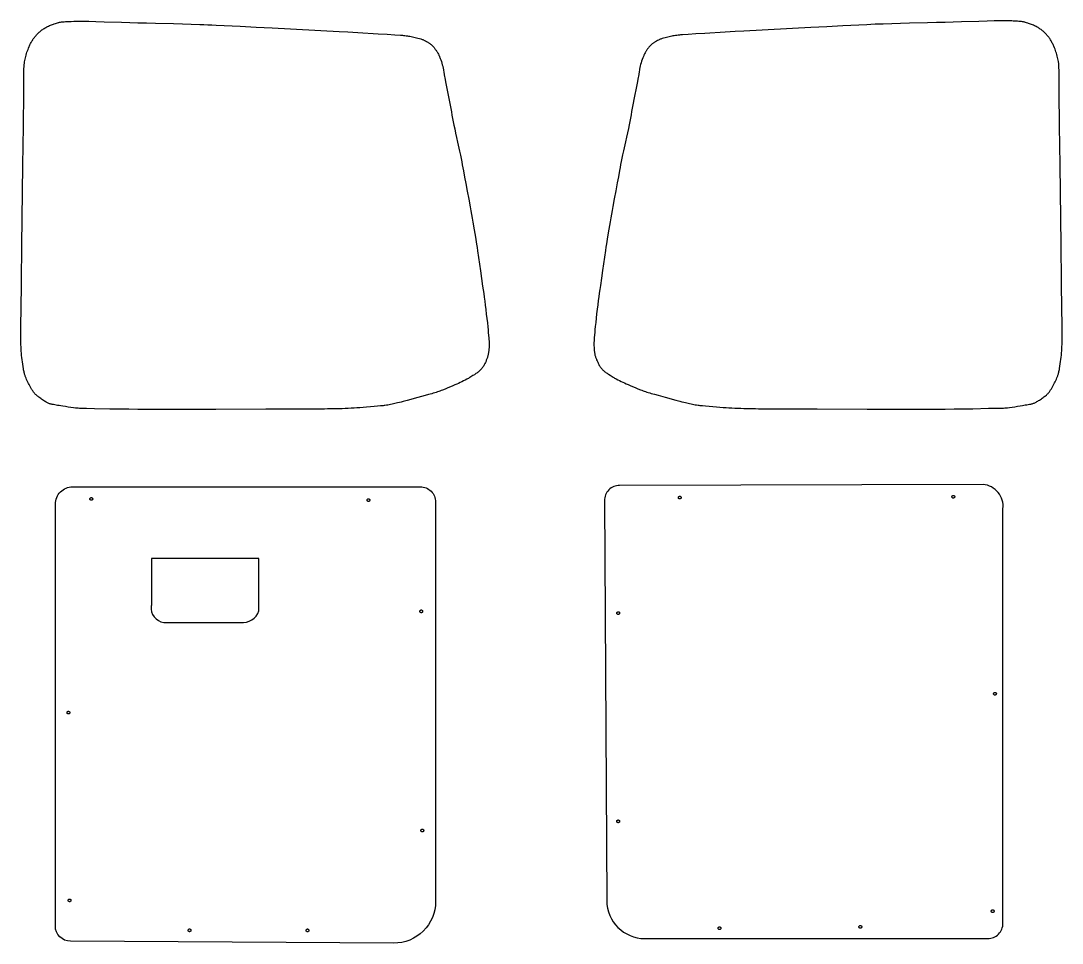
# Model space of a CAD drawing. Extents: x 0 to 6104, y 220 to 5690.
# Drawn here: x 2413 to 3914, y 220 to 1550 of the extents above; entities that cross this region are included whole.
import ezdxf

# ---------------------------------------------------------------- set-up
doc = ezdxf.new("R2010")
doc.units = 0
doc.layers.add('Default Layer', color=1, linetype='CONTINUOUS')

msp = doc.modelspace()

# ---------------------------------------------------------------- linework, layer by layer
at = {"layer": 'Default Layer'}
for points in [[(2593.2, 989.3), (2581.5, 989.4), (2568.5, 989.6), (2554.9, 989.8), (2541.5, 990), (2519.1, 990.5), (2507.8, 990.7), (2504.3, 990.8), (2500.9, 990.8), (2499.1, 990.9), (2497.4, 990.9), (2495.7, 991), (2494, 991.2), (2493, 991.3), (2491.8, 991.4), (2488.7, 991.8), (2485.1, 992.3), (2481.3, 992.8), (2477.3, 993.4), (2473.7, 994), (2470.5, 994.5), (2468.1, 994.9), (2466.1, 995.3), (2464.1, 995.6), (2462.2, 995.9), (2460.2, 996.3), (2459.2, 996.5), (2458.3, 996.7), (2457.3, 996.9), (2456.3, 997.1), (2455.4, 997.4), (2454.5, 997.7), (2453.5, 998.1), (2452.6, 998.5), (2451.7, 998.9), (2450.6, 999.5), (2449.4, 1000.1), (2448.2, 1000.8), (2447, 1001.5), (2445.7, 1002.4), (2444.4, 1003.2), (2443, 1004.1), (2441.7, 1005), (2440.4, 1005.9), (2439.2, 1006.9), (2438, 1007.8), (2436.9, 1008.7), (2435.9, 1009.5), (2435, 1010.4), (2434.2, 1011.1), (2433.4, 1011.9), (2432.7, 1012.7), (2432.1, 1013.5), (2431.4, 1014.4), (2430.8, 1015.2), (2430.2, 1016.1), (2429.6, 1017), (2429, 1017.9), (2428.5, 1018.8), (2427.9, 1019.7), (2426.9, 1021.5), (2425.9, 1023.4), (2424.9, 1025.2), (2424, 1027), (2423.1, 1028.8), (2422.2, 1030.7), (2421.3, 1032.5), (2420.5, 1034.4), (2420.2, 1035.4), (2419.8, 1036.3), (2419.5, 1037.3), (2419.1, 1038.3), (2418.8, 1039.2), (2418.5, 1040.2), (2418.2, 1041.2), (2417.9, 1042.4), (2417.7, 1043.7), (2417.4, 1045), (2417.1, 1046.5), (2416.8, 1048), (2416.3, 1051.2), (2415.8, 1054.5), (2415.3, 1057.8), (2414.9, 1061.1), (2414.5, 1064.3), (2414.2, 1067.3), (2413.9, 1070.3), (2413.7, 1073.4), (2413.5, 1076.4), (2413.3, 1079.4), (2413.2, 1082.5), (2413.1, 1085.5), (2413, 1088.6), (2413, 1090), (2413, 1092.6), (2413.1, 1101.4), (2413.2, 1114.4), (2413.4, 1131.1), (2413.9, 1173.9), (2414.6, 1225.8), (2416.1, 1341.3), (2416.8, 1397.2), (2417.4, 1446.4), (2417.3, 1452.8), (2417.3, 1459.3), (2417.3, 1465.5), (2417.3, 1468.3), (2417.4, 1470.9), (2417.5, 1475.9), (2417.5, 1478.4), (2417.6, 1481), (2417.7, 1483.4), (2417.8, 1484.7), (2417.9, 1485.8), (2417.9, 1487), (2418.1, 1488.1), (2418.2, 1489.2), (2418.3, 1490.2), (2418.7, 1492.3), (2419.1, 1494.3), (2419.6, 1496.3), (2420.1, 1498.3), (2420.6, 1500.2), (2421.2, 1502.2), (2421.9, 1504.2), (2422.6, 1506.1), (2423.4, 1508.1), (2424.2, 1510.2), (2425.1, 1512.4), (2425.6, 1513.6), (2426.1, 1514.7), (2426.7, 1515.8), (2427.2, 1517), (2427.8, 1518.1), (2428.4, 1519.2), (2429, 1520.3), (2429.7, 1521.3), (2430.3, 1522.4), (2431, 1523.4), (2431.7, 1524.4), (2432.5, 1525.3), (2433.3, 1526.3), (2434.1, 1527.3), (2434.9, 1528.3), (2435.8, 1529.2), (2436.7, 1530.2), (2437.6, 1531.1), (2438.5, 1532.1), (2439.5, 1533), (2440.5, 1533.9), (2441.5, 1534.7), (2442.5, 1535.6), (2443.5, 1536.4), (2444.6, 1537.1), (2445.6, 1537.9), (2446.7, 1538.6), (2447.9, 1539.3), (2449.1, 1540), (2450.3, 1540.7), (2451.6, 1541.3), (2452.9, 1542), (2454.3, 1542.6), (2455.7, 1543.2), (2457.1, 1543.8), (2458.5, 1544.4), (2459.9, 1544.9), (2461.3, 1545.4), (2462.8, 1545.9), (2464.2, 1546.3), (2465.7, 1546.7), (2467.1, 1547), (2467.8, 1547.2), (2468.6, 1547.4), (2470.2, 1547.6), (2471.8, 1547.9), (2473.6, 1548.1), (2475.5, 1548.3), (2477.4, 1548.4), (2479.4, 1548.5), (2481.4, 1548.6), (2483.4, 1548.7), (2485.5, 1548.8), (2489.6, 1548.9), (2497.7, 1549), (2500, 1549), (2503.1, 1549), (2506.8, 1548.9), (2511.1, 1548.9), (2521.3, 1548.6), (2532.9, 1548.3), (2558, 1547.5), (2570.3, 1547.1), (2581.4, 1546.8), (2594.2, 1546.5), (2607.2, 1546.1), (2633.2, 1545.5), (2646, 1545.2), (2658.6, 1544.8), (2670.9, 1544.4), (2676.9, 1544.2), (2682.7, 1544), (2688.5, 1543.7), (2694.3, 1543.5), (2705.9, 1542.9), (2717.5, 1542.3), (2729.1, 1541.7), (2752.2, 1540.4), (2763.8, 1539.8), (2775.4, 1539.2), (2871.8, 1534.2), (2884.4, 1533.5), (2898.6, 1532.6), (2927.8, 1530.9), (2941, 1530.1), (2952.2, 1529.4), (2960.2, 1528.9), (2962.9, 1528.7), (2964.4, 1528.6), (2966.3, 1528.3), (2968.2, 1528.1), (2970, 1527.9), (2971.9, 1527.6), (2973.8, 1527.3), (2975.7, 1526.9), (2977.5, 1526.6), (2979.4, 1526.1), (2981.3, 1525.7), (2983.3, 1525.2), (2985.3, 1524.6), (2987.4, 1524), (2989.4, 1523.4), (2990.3, 1523), (2991.3, 1522.7), (2992.2, 1522.4), (2993.1, 1522), (2994, 1521.6), (2994.8, 1521.3), (2996.3, 1520.5), (2997.8, 1519.7), (2998.6, 1519.2), (2999.3, 1518.8), (3000.1, 1518.3), (3000.8, 1517.8), (3001.5, 1517.4), (3002.2, 1516.9), (3002.9, 1516.3), (3003.6, 1515.8), (3004.3, 1515.3), (3004.9, 1514.7), (3005.6, 1514.1), (3006.2, 1513.5), (3006.8, 1512.9), (3007.4, 1512.3), (3008, 1511.6), (3008.6, 1510.9), (3009.2, 1510.2), (3009.7, 1509.4), (3010.3, 1508.7), (3010.8, 1507.9), (3011.4, 1507.1), (3011.9, 1506.3), (3012.4, 1505.5), (3012.9, 1504.7), (3013.9, 1503), (3014.8, 1501.4), (3015.2, 1500.5), (3015.6, 1499.6), (3016.1, 1498.6), (3016.5, 1497.6), (3016.9, 1496.5), (3017.4, 1495.4), (3018.2, 1493.2), (3019, 1490.8), (3019.8, 1488.5), (3020.4, 1486.3), (3021, 1484.1), (3021.3, 1483.1), (3021.5, 1482.1), (3021.8, 1481), (3022, 1480), (3022.3, 1477.9), (3022.7, 1475.8), (3023.3, 1471.6), (3023.6, 1469.4), (3024, 1467.3), (3024.5, 1464.9), (3025.1, 1461.8), (3026.6, 1454.2), (3029.9, 1437.8), (3031.7, 1428.1), (3033.4, 1418.4), (3034.3, 1413.5), (3035.2, 1408.7), (3036.1, 1403.8), (3037.1, 1399), (3038.2, 1393.7), (3039.5, 1387.7), (3040.9, 1381.2), (3042.4, 1374.6), (3045.2, 1361.6), (3046.5, 1355.8), (3047.5, 1350.9), (3048.4, 1346.4), (3049.2, 1342), (3050.1, 1337.5), (3050.9, 1333.1), (3052.5, 1324.2), (3054.1, 1315.2), (3056.3, 1303.9), (3058.5, 1292.5), (3060.6, 1281.2), (3061.7, 1275.7), (3062.6, 1270.3), (3063.6, 1264.9), (3064.5, 1259.5), (3066.4, 1248.5), (3068.2, 1237.8), (3069.8, 1227.7), (3070.5, 1222.9), (3071.3, 1218), (3072.7, 1208.4), (3074, 1198.7), (3075.4, 1189), (3077, 1178.2), (3078.5, 1167.3), (3079.3, 1161.9), (3080.1, 1156.5), (3080.8, 1151.1), (3081.5, 1145.6), (3082.2, 1139.8), (3083, 1133.5), (3083.8, 1126.8), (3084.6, 1120.3), (3085.3, 1114.1), (3085.9, 1108.5), (3086.4, 1104), (3086.7, 1100.7), (3087.1, 1095.6), (3087.3, 1092.9), (3087.5, 1090.3), (3087.7, 1087.7), (3087.8, 1085.2), (3087.8, 1084), (3087.8, 1082.8), (3087.8, 1081.7), (3087.8, 1080.7), (3087.7, 1078.6), (3087.5, 1076.5), (3087.3, 1074.5), (3087.2, 1073.4), (3087.1, 1072.4), (3087, 1071.4), (3086.8, 1070.4), (3086.6, 1069.4), (3086.4, 1068.3), (3086.2, 1067.3), (3086, 1066.3), (3085.7, 1065.3), (3085.4, 1064.4), (3085, 1063.4), (3084.7, 1062.3), (3084.3, 1061.3), (3083.8, 1060.2), (3083.4, 1059.1), (3082.9, 1058), (3082.4, 1056.9), (3081.8, 1055.7), (3081.2, 1054.6), (3080.6, 1053.5), (3080, 1052.4), (3079.3, 1051.4), (3078.6, 1050.3), (3077.9, 1049.3), (3077.2, 1048.3), (3076.4, 1047.4), (3075.6, 1046.5), (3074.7, 1045.7), (3073.8, 1044.8), (3072.9, 1044), (3071.9, 1043.2), (3070.9, 1042.4), (3069.9, 1041.7), (3068.8, 1041), (3067.8, 1040.2), (3066.7, 1039.5), (3064.5, 1038.2), (3060.1, 1035.5), (3059, 1034.8), (3057.9, 1034.2), (3056.8, 1033.6), (3055.7, 1032.9), (3053.3, 1031.7), (3051, 1030.5), (3048.6, 1029.3), (3046.1, 1028.1), (3043.7, 1027), (3041.3, 1025.9), (3038.6, 1024.7), (3035.6, 1023.3), (3032.2, 1021.9), (3028.5, 1020.4), (3024.7, 1018.8), (3020.8, 1017.3), (3018.9, 1016.6), (3017, 1015.9), (3015.2, 1015.2), (3013.4, 1014.6), (3011.5, 1014), (3009.5, 1013.3), (3007.4, 1012.7), (3005.2, 1012), (3000.5, 1010.7), (2995.5, 1009.3), (2985.2, 1006.6), (2980, 1005.2), (2975.1, 1003.9), (2969.6, 1002.3), (2963.8, 1000.8), (2961.1, 1000), (2958.5, 999.3), (2956, 998.7), (2953.9, 998.2), (2949.9, 997.3), (2947.9, 996.9), (2945.9, 996.5), (2943.9, 996.1), (2941.8, 995.7), (2939.8, 995.4), (2937.8, 995.1), (2936.6, 994.9), (2935.2, 994.7), (2931.5, 994.4), (2927, 993.9), (2922, 993.5), (2916.7, 993), (2911.3, 992.6), (2906.3, 992.2), (2901.7, 991.9), (2897.4, 991.6), (2893.2, 991.4), (2888.9, 991.1), (2884.7, 990.9), (2880.4, 990.7), (2876.2, 990.5), (2871.9, 990.4), (2867.7, 990.2), (2863.4, 990.1), (2859.1, 990.1), (2854.8, 990.1), (2850.5, 990), (2841.9, 990), (2837.5, 990), (2833.2, 990), (2801.1, 989.9), (2766, 989.8), (2693.9, 989.5), (2660.6, 989.4), (2631.5, 989.3), (2608.4, 989.3), (2599.7, 989.3), (2593.2, 989.3)], [(3733.4, 989.8), (3745.1, 989.9), (3758.1, 990.1), (3771.8, 990.3), (3785.1, 990.5), (3807.6, 991), (3818.9, 991.2), (3822.3, 991.3), (3825.8, 991.3), (3827.5, 991.4), (3829.2, 991.4), (3830.9, 991.5), (3832.7, 991.7), (3833.7, 991.8), (3834.9, 991.9), (3837.9, 992.3), (3841.5, 992.8), (3845.4, 993.3), (3849.3, 993.9), (3853, 994.5), (3856.2, 995), (3858.6, 995.4), (3860.5, 995.8), (3862.5, 996.1), (3864.5, 996.4), (3866.4, 996.8), (3867.4, 997), (3868.4, 997.2), (3869.3, 997.4), (3870.3, 997.7), (3871.3, 997.9), (3872.2, 998.3), (3873.1, 998.6), (3874, 999), (3875, 999.4), (3876.1, 1000), (3877.2, 1000.6), (3878.4, 1001.3), (3879.7, 1002.1), (3881, 1002.9), (3882.3, 1003.7), (3883.6, 1004.6), (3884.9, 1005.5), (3886.2, 1006.4), (3887.4, 1007.4), (3888.6, 1008.3), (3889.7, 1009.2), (3890.8, 1010), (3891.7, 1010.9), (3892.5, 1011.7), (3893.2, 1012.4), (3893.9, 1013.2), (3894.6, 1014), (3895.2, 1014.9), (3895.8, 1015.7), (3896.5, 1016.6), (3897, 1017.5), (3897.6, 1018.4), (3898.2, 1019.3), (3898.7, 1020.2), (3899.7, 1022.1), (3900.7, 1023.9), (3901.7, 1025.7), (3902.7, 1027.5), (3903.6, 1029.3), (3904.5, 1031.2), (3905.3, 1033.1), (3906.1, 1034.9), (3906.5, 1035.9), (3906.8, 1036.8), (3907.2, 1037.8), (3907.5, 1038.8), (3907.8, 1039.7), (3908.1, 1040.7), (3908.4, 1041.8), (3908.7, 1042.9), (3909, 1044.2), (3909.3, 1045.5), (3909.6, 1047), (3909.8, 1048.5), (3910.4, 1051.7), (3910.9, 1055), (3911.4, 1058.4), (3911.8, 1061.6), (3912.2, 1064.8), (3912.5, 1067.8), (3912.7, 1070.8), (3913, 1073.9), (3913.2, 1076.9), (3913.3, 1080), (3913.4, 1083), (3913.5, 1086), (3913.6, 1089.1), (3913.6, 1090.5), (3913.6, 1093.1), (3913.5, 1101.9), (3913.4, 1114.9), (3913.2, 1131.7), (3912.7, 1174.4), (3912, 1226.3), (3910.6, 1341.9), (3909.9, 1397.7), (3909.3, 1447), (3909.3, 1453.3), (3909.3, 1459.8), (3909.3, 1466), (3909.3, 1468.8), (3909.3, 1471.4), (3909.2, 1476.4), (3909.1, 1478.9), (3909, 1481.5), (3908.9, 1484), (3908.9, 1485.2), (3908.8, 1486.4), (3908.7, 1487.5), (3908.6, 1488.6), (3908.5, 1489.7), (3908.3, 1490.7), (3908, 1492.8), (3907.5, 1494.8), (3907.1, 1496.8), (3906.6, 1498.8), (3906, 1500.8), (3905.4, 1502.7), (3904.7, 1504.7), (3904, 1506.6), (3903.3, 1508.6), (3902.4, 1510.7), (3901.5, 1512.9), (3901, 1514.1), (3900.5, 1515.2), (3900, 1516.3), (3899.4, 1517.5), (3898.8, 1518.6), (3898.2, 1519.7), (3897.6, 1520.8), (3897, 1521.9), (3896.3, 1522.9), (3895.6, 1523.9), (3894.9, 1524.9), (3894.2, 1525.9), (3893.4, 1526.8), (3892.6, 1527.8), (3891.7, 1528.8), (3890.9, 1529.8), (3890, 1530.7), (3889.1, 1531.7), (3888.1, 1532.6), (3887.2, 1533.5), (3886.2, 1534.4), (3885.2, 1535.2), (3884.2, 1536.1), (3883.1, 1536.9), (3882.1, 1537.7), (3881, 1538.4), (3879.9, 1539.1), (3878.8, 1539.8), (3877.6, 1540.5), (3876.3, 1541.2), (3875, 1541.9), (3873.7, 1542.5), (3872.4, 1543.1), (3871, 1543.7), (3869.6, 1544.3), (3868.2, 1544.9), (3866.7, 1545.4), (3865.3, 1545.9), (3863.9, 1546.4), (3862.4, 1546.8), (3861, 1547.2), (3859.6, 1547.6), (3858.8, 1547.7), (3858.1, 1547.9), (3856.5, 1548.1), (3854.8, 1548.4), (3853, 1548.6), (3851.2, 1548.8), (3849.2, 1548.9), (3847.3, 1549), (3845.3, 1549.1), (3843.2, 1549.2), (3841.1, 1549.3), (3837, 1549.4), (3829, 1549.5), (3826.6, 1549.5), (3823.6, 1549.5), (3819.8, 1549.5), (3815.5, 1549.4), (3805.3, 1549.1), (3793.7, 1548.8), (3768.6, 1548), (3756.4, 1547.6), (3745.2, 1547.3), (3732.4, 1547), (3719.5, 1546.7), (3693.5, 1546), (3680.6, 1545.7), (3668, 1545.3), (3655.7, 1544.9), (3649.8, 1544.7), (3643.9, 1544.5), (3638.1, 1544.2), (3632.3, 1544), (3620.7, 1543.4), (3609.1, 1542.8), (3597.6, 1542.2), (3574.4, 1540.9), (3562.8, 1540.3), (3551.2, 1539.7), (3454.8, 1534.7), (3442.2, 1534), (3428.1, 1533.1), (3398.9, 1531.4), (3385.6, 1530.6), (3374.5, 1529.9), (3366.4, 1529.4), (3363.8, 1529.2), (3362.2, 1529.1), (3360.4, 1528.9), (3358.5, 1528.6), (3356.6, 1528.4), (3354.7, 1528.1), (3352.8, 1527.8), (3351, 1527.4), (3349.1, 1527.1), (3347.3, 1526.7), (3345.4, 1526.2), (3343.4, 1525.7), (3341.3, 1525.1), (3339.3, 1524.5), (3337.3, 1523.9), (3336.3, 1523.6), (3335.3, 1523.2), (3334.4, 1522.9), (3333.5, 1522.5), (3332.7, 1522.1), (3331.9, 1521.8), (3330.3, 1521), (3328.8, 1520.2), (3328.1, 1519.7), (3327.3, 1519.3), (3326.6, 1518.8), (3325.8, 1518.4), (3325.1, 1517.9), (3324.4, 1517.4), (3323.7, 1516.9), (3323, 1516.3), (3322.4, 1515.8), (3321.7, 1515.2), (3321.1, 1514.6), (3320.4, 1514), (3319.8, 1513.4), (3319.2, 1512.8), (3318.6, 1512.1), (3318, 1511.4), (3317.5, 1510.7), (3316.9, 1509.9), (3316.3, 1509.2), (3315.8, 1508.4), (3315.3, 1507.6), (3314.7, 1506.8), (3314.2, 1506), (3313.7, 1505.2), (3312.8, 1503.5), (3311.9, 1501.9), (3311.5, 1501), (3311, 1500.1), (3310.6, 1499.1), (3310.1, 1498.1), (3309.7, 1497.1), (3309.3, 1496), (3308.4, 1493.7), (3307.6, 1491.4), (3306.9, 1489), (3306.2, 1486.8), (3305.6, 1484.6), (3305.3, 1483.6), (3305.1, 1482.6), (3304.9, 1481.5), (3304.7, 1480.5), (3304.3, 1478.4), (3304, 1476.3), (3303.4, 1472.1), (3303, 1470), (3302.7, 1467.9), (3302.2, 1465.4), (3301.6, 1462.3), (3300, 1454.7), (3296.7, 1438.3), (3294.9, 1428.6), (3293.2, 1418.9), (3292.3, 1414), (3291.4, 1409.2), (3290.5, 1404.4), (3289.6, 1399.5), (3288.5, 1394.2), (3287.2, 1388.2), (3285.8, 1381.8), (3284.3, 1375.1), (3281.4, 1362.1), (3280.2, 1356.3), (3279.2, 1351.4), (3278.3, 1346.9), (3277.4, 1342.5), (3276.6, 1338), (3275.8, 1333.6), (3274.2, 1324.7), (3272.5, 1315.8), (3270.4, 1304.4), (3268.1, 1293), (3266, 1281.7), (3265, 1276.2), (3264, 1270.8), (3263, 1265.4), (3262.1, 1260), (3260.2, 1249), (3258.5, 1238.3), (3256.9, 1228.2), (3256.1, 1223.4), (3255.4, 1218.5), (3254, 1208.9), (3252.6, 1199.2), (3251.2, 1189.5), (3249.7, 1178.7), (3248.1, 1167.9), (3247.3, 1162.4), (3246.6, 1157), (3245.8, 1151.6), (3245.1, 1146.2), (3244.4, 1140.3), (3243.6, 1134), (3242.8, 1127.3), (3242.1, 1120.8), (3241.4, 1114.6), (3240.8, 1109), (3240.3, 1104.5), (3240, 1101.2), (3239.5, 1096.1), (3239.3, 1093.4), (3239.1, 1090.8), (3239, 1088.2), (3238.9, 1085.7), (3238.8, 1084.5), (3238.8, 1083.4), (3238.8, 1082.2), (3238.9, 1081.2), (3239, 1079.1), (3239.1, 1077.1), (3239.3, 1075), (3239.4, 1074), (3239.5, 1072.9), (3239.7, 1071.9), (3239.8, 1070.9), (3240, 1069.9), (3240.2, 1068.9), (3240.4, 1067.8), (3240.7, 1066.8), (3241, 1065.9), (3241.3, 1064.9), (3241.6, 1063.9), (3242, 1062.8), (3242.4, 1061.8), (3242.8, 1060.7), (3243.3, 1059.6), (3243.8, 1058.5), (3244.3, 1057.4), (3244.8, 1056.2), (3245.4, 1055.1), (3246, 1054), (3246.6, 1052.9), (3247.3, 1051.9), (3248, 1050.8), (3248.7, 1049.8), (3249.5, 1048.8), (3250.2, 1047.9), (3251, 1047), (3251.9, 1046.2), (3252.8, 1045.3), (3253.7, 1044.5), (3254.7, 1043.7), (3255.7, 1043), (3256.7, 1042.2), (3257.8, 1041.5), (3258.9, 1040.8), (3260, 1040.1), (3262.2, 1038.7), (3266.5, 1036), (3267.6, 1035.4), (3268.7, 1034.7), (3269.8, 1034.1), (3271, 1033.4), (3273.3, 1032.2), (3275.7, 1031), (3278.1, 1029.8), (3280.5, 1028.6), (3282.9, 1027.5), (3285.3, 1026.4), (3288, 1025.2), (3291.1, 1023.9), (3294.5, 1022.4), (3298.1, 1020.9), (3301.9, 1019.3), (3305.8, 1017.8), (3307.7, 1017.1), (3309.6, 1016.4), (3311.5, 1015.7), (3313.3, 1015.1), (3315.1, 1014.5), (3317.1, 1013.9), (3319.2, 1013.2), (3321.5, 1012.6), (3326.2, 1011.2), (3331.2, 1009.9), (3341.5, 1007.1), (3346.6, 1005.7), (3351.5, 1004.4), (3357.1, 1002.9), (3362.8, 1001.3), (3365.6, 1000.5), (3368.2, 999.8), (3370.6, 999.2), (3372.8, 998.7), (3376.8, 997.8), (3378.8, 997.4), (3380.8, 997), (3382.8, 996.6), (3384.8, 996.2), (3386.8, 995.9), (3388.9, 995.6), (3390, 995.4), (3391.5, 995.2), (3395.2, 994.9), (3399.7, 994.4), (3404.7, 994), (3410, 993.6), (3415.3, 993.1), (3420.4, 992.8), (3425, 992.4), (3429.2, 992.1), (3433.4, 991.9), (3437.7, 991.6), (3441.9, 991.4), (3446.2, 991.2), (3450.5, 991), (3454.7, 990.9), (3459, 990.8), (3463.2, 990.7), (3467.5, 990.6), (3471.8, 990.6), (3476.1, 990.5), (3484.8, 990.5), (3489.1, 990.5), (3493.4, 990.5), (3525.5, 990.4), (3560.7, 990.3), (3632.8, 990), (3666.1, 989.9), (3695.2, 989.8), (3718.2, 989.8), (3726.9, 989.8), (3733.4, 989.8)], [(2512.6, 860.4), (2512.6, 860.6), (2512.6, 860.8), (2512.7, 861), (2512.7, 861.2), (2512.8, 861.3), (2512.9, 861.5), (2513, 861.7), (2513.2, 861.8), (2513.3, 861.9), (2513.5, 862.1), (2513.6, 862.2), (2513.8, 862.2), (2514, 862.3), (2514.2, 862.4), (2514.4, 862.4), (2514.6, 862.4), (2514.8, 862.4), (2515, 862.4), (2515.2, 862.3), (2515.4, 862.2), (2515.5, 862.2), (2515.7, 862.1), (2515.9, 861.9), (2516, 861.8), (2516.1, 861.7), (2516.2, 861.5), (2516.3, 861.3), (2516.4, 861.2), (2516.5, 861), (2516.5, 860.8), (2516.6, 860.6), (2516.6, 860.4), (2516.6, 860.2), (2516.5, 860), (2516.5, 859.8), (2516.4, 859.6), (2516.3, 859.4), (2516.2, 859.3), (2516.1, 859.1), (2516, 859), (2515.9, 858.8), (2515.7, 858.7), (2515.5, 858.6), (2515.4, 858.5), (2515.2, 858.5), (2515, 858.4), (2514.8, 858.4), (2514.6, 858.4), (2514.4, 858.4), (2514.2, 858.4), (2514, 858.5), (2513.8, 858.5), (2513.6, 858.6), (2513.5, 858.7), (2513.3, 858.8), (2513.2, 859), (2513, 859.1), (2512.9, 859.3), (2512.8, 859.4), (2512.7, 859.6), (2512.7, 859.8), (2512.6, 860), (2512.6, 860.2), (2512.6, 860.4)], [(2912, 858.6), (2912, 858.8), (2912, 859), (2912.1, 859.2), (2912.1, 859.4), (2912.2, 859.6), (2912.3, 859.7), (2912.4, 859.9), (2912.6, 860), (2912.7, 860.2), (2912.9, 860.3), (2913, 860.4), (2913.2, 860.5), (2913.4, 860.5), (2913.6, 860.6), (2913.8, 860.6), (2914, 860.6), (2914.2, 860.6), (2914.4, 860.6), (2914.6, 860.5), (2914.8, 860.5), (2914.9, 860.4), (2915.1, 860.3), (2915.2, 860.2), (2915.4, 860), (2915.5, 859.9), (2915.6, 859.7), (2915.7, 859.6), (2915.8, 859.4), (2915.9, 859.2), (2915.9, 859), (2916, 858.8), (2916, 858.6), (2916, 858.4), (2915.9, 858.2), (2915.9, 858), (2915.8, 857.9), (2915.7, 857.7), (2915.6, 857.5), (2915.5, 857.4), (2915.4, 857.2), (2915.2, 857.1), (2915.1, 857), (2914.9, 856.9), (2914.8, 856.8), (2914.6, 856.7), (2914.4, 856.7), (2914.2, 856.6), (2914, 856.6), (2913.8, 856.6), (2913.6, 856.7), (2913.4, 856.7), (2913.2, 856.8), (2913, 856.9), (2912.9, 857), (2912.7, 857.1), (2912.6, 857.2), (2912.4, 857.4), (2912.3, 857.5), (2912.2, 857.7), (2912.1, 857.9), (2912.1, 858), (2912, 858.2), (2912, 858.4), (2912, 858.6)], [(3364.6, 862.3), (3364.5, 862.1), (3364.5, 861.9), (3364.5, 861.7), (3364.4, 861.5), (3364.3, 861.4), (3364.2, 861.2), (3364.1, 861.1), (3364, 860.9), (3363.8, 860.8), (3363.7, 860.7), (3363.5, 860.6), (3363.3, 860.5), (3363.2, 860.4), (3363, 860.4), (3362.8, 860.3), (3362.6, 860.3), (3362.4, 860.3), (3362.2, 860.4), (3362, 860.4), (3361.8, 860.5), (3361.6, 860.6), (3361.4, 860.7), (3361.3, 860.8), (3361.1, 860.9), (3361, 861.1), (3360.9, 861.2), (3360.8, 861.4), (3360.7, 861.5), (3360.6, 861.7), (3360.6, 861.9), (3360.6, 862.1), (3360.6, 862.3), (3360.6, 862.5), (3360.6, 862.7), (3360.6, 862.9), (3360.7, 863.1), (3360.8, 863.3), (3360.9, 863.4), (3361, 863.6), (3361.1, 863.7), (3361.3, 863.9), (3361.4, 864), (3361.6, 864.1), (3361.8, 864.2), (3362, 864.2), (3362.2, 864.3), (3362.4, 864.3), (3362.6, 864.3), (3362.8, 864.3), (3363, 864.3), (3363.2, 864.2), (3363.3, 864.2), (3363.5, 864.1), (3363.7, 864), (3363.8, 863.9), (3364, 863.7), (3364.1, 863.6), (3364.2, 863.4), (3364.3, 863.3), (3364.4, 863.1), (3364.5, 862.9), (3364.5, 862.7), (3364.5, 862.5), (3364.6, 862.3)], [(3758.8, 863.5), (3758.8, 863.3), (3758.7, 863.1), (3758.7, 863), (3758.6, 862.8), (3758.5, 862.6), (3758.4, 862.4), (3758.3, 862.3), (3758.2, 862.1), (3758.1, 862), (3757.9, 861.9), (3757.7, 861.8), (3757.6, 861.7), (3757.4, 861.6), (3757.2, 861.6), (3757, 861.6), (3756.8, 861.5), (3756.6, 861.6), (3756.4, 861.6), (3756.2, 861.6), (3756, 861.7), (3755.8, 861.8), (3755.7, 861.9), (3755.5, 862), (3755.4, 862.1), (3755.2, 862.3), (3755.1, 862.4), (3755, 862.6), (3754.9, 862.8), (3754.9, 863), (3754.8, 863.1), (3754.8, 863.3), (3754.8, 863.5), (3754.8, 863.8), (3754.8, 864), (3754.9, 864.1), (3754.9, 864.3), (3755, 864.5), (3755.1, 864.7), (3755.2, 864.8), (3755.4, 865), (3755.5, 865.1), (3755.7, 865.2), (3755.8, 865.3), (3756, 865.4), (3756.2, 865.5), (3756.4, 865.5), (3756.6, 865.5), (3756.8, 865.5), (3757, 865.5), (3757.2, 865.5), (3757.4, 865.5), (3757.6, 865.4), (3757.7, 865.3), (3757.9, 865.2), (3758.1, 865.1), (3758.2, 865), (3758.3, 864.8), (3758.4, 864.7), (3758.5, 864.5), (3758.6, 864.3), (3758.7, 864.1), (3758.7, 864), (3758.8, 863.8), (3758.8, 863.5)], [(2988.1, 698.3), (2988.1, 698.5), (2988.1, 698.7), (2988.1, 698.9), (2988.2, 699.1), (2988.3, 699.3), (2988.4, 699.5), (2988.5, 699.6), (2988.6, 699.7), (2988.8, 699.9), (2988.9, 700), (2989.1, 700.1), (2989.3, 700.2), (2989.5, 700.2), (2989.7, 700.3), (2989.9, 700.3), (2990.1, 700.3), (2990.3, 700.3), (2990.5, 700.3), (2990.7, 700.2), (2990.8, 700.2), (2991, 700.1), (2991.2, 700), (2991.3, 699.9), (2991.5, 699.7), (2991.6, 699.6), (2991.7, 699.5), (2991.8, 699.3), (2991.9, 699.1), (2992, 698.9), (2992, 698.7), (2992, 698.5), (2992.1, 698.3), (2992, 698.1), (2992, 697.9), (2992, 697.7), (2991.9, 697.6), (2991.8, 697.4), (2991.7, 697.2), (2991.6, 697.1), (2991.5, 696.9), (2991.3, 696.8), (2991.2, 696.7), (2991, 696.6), (2990.8, 696.5), (2990.7, 696.4), (2990.5, 696.4), (2990.3, 696.3), (2990.1, 696.3), (2989.9, 696.3), (2989.7, 696.4), (2989.5, 696.4), (2989.3, 696.5), (2989.1, 696.6), (2988.9, 696.7), (2988.8, 696.8), (2988.6, 696.9), (2988.5, 697.1), (2988.4, 697.2), (2988.3, 697.4), (2988.2, 697.6), (2988.1, 697.7), (2988.1, 697.9), (2988.1, 698.1), (2988.1, 698.3)], [(3275.9, 695.8), (3275.9, 695.6), (3275.9, 695.4), (3275.8, 695.2), (3275.7, 695.1), (3275.7, 694.9), (3275.6, 694.7), (3275.4, 694.6), (3275.3, 694.4), (3275.2, 694.3), (3275, 694.2), (3274.9, 694.1), (3274.7, 694), (3274.5, 693.9), (3274.3, 693.9), (3274.1, 693.9), (3273.9, 693.8), (3273.7, 693.9), (3273.5, 693.9), (3273.3, 693.9), (3273.1, 694), (3273, 694.1), (3272.8, 694.2), (3272.6, 694.3), (3272.5, 694.4), (3272.4, 694.6), (3272.2, 694.7), (3272.1, 694.9), (3272.1, 695.1), (3272, 695.2), (3271.9, 695.4), (3271.9, 695.6), (3271.9, 695.8), (3271.9, 696), (3271.9, 696.2), (3272, 696.4), (3272.1, 696.6), (3272.1, 696.8), (3272.2, 697), (3272.4, 697.1), (3272.5, 697.3), (3272.6, 697.4), (3272.8, 697.5), (3273, 697.6), (3273.1, 697.7), (3273.3, 697.8), (3273.5, 697.8), (3273.7, 697.8), (3273.9, 697.8), (3274.1, 697.8), (3274.3, 697.8), (3274.5, 697.8), (3274.7, 697.7), (3274.9, 697.6), (3275, 697.5), (3275.2, 697.4), (3275.3, 697.3), (3275.4, 697.1), (3275.6, 697), (3275.7, 696.8), (3275.7, 696.6), (3275.8, 696.4), (3275.9, 696.2), (3275.9, 696), (3275.9, 695.8)], [(3818.8, 579.5), (3818.8, 579.3), (3818.7, 579.1), (3818.7, 579), (3818.6, 578.8), (3818.5, 578.6), (3818.4, 578.4), (3818.3, 578.3), (3818.2, 578.1), (3818.1, 578), (3817.9, 577.9), (3817.7, 577.8), (3817.6, 577.7), (3817.4, 577.6), (3817.2, 577.6), (3817, 577.6), (3816.8, 577.5), (3816.6, 577.6), (3816.4, 577.6), (3816.2, 577.6), (3816, 577.7), (3815.8, 577.8), (3815.7, 577.9), (3815.5, 578), (3815.4, 578.1), (3815.2, 578.3), (3815.1, 578.4), (3815, 578.6), (3814.9, 578.8), (3814.9, 579), (3814.8, 579.1), (3814.8, 579.3), (3814.8, 579.5), (3814.8, 579.8), (3814.8, 580), (3814.9, 580.1), (3814.9, 580.3), (3815, 580.5), (3815.1, 580.7), (3815.2, 580.8), (3815.4, 581), (3815.5, 581.1), (3815.7, 581.2), (3815.8, 581.3), (3816, 581.4), (3816.2, 581.5), (3816.4, 581.5), (3816.6, 581.5), (3816.8, 581.5), (3817, 581.5), (3817.2, 581.5), (3817.4, 581.5), (3817.6, 581.4), (3817.7, 581.3), (3817.9, 581.2), (3818.1, 581.1), (3818.2, 581), (3818.3, 580.8), (3818.4, 580.7), (3818.5, 580.5), (3818.6, 580.3), (3818.7, 580.1), (3818.7, 580), (3818.8, 579.8), (3818.8, 579.5)], [(2479.6, 552.4), (2479.6, 552.6), (2479.6, 552.8), (2479.7, 553), (2479.7, 553.2), (2479.8, 553.3), (2479.9, 553.5), (2480, 553.7), (2480.2, 553.8), (2480.3, 553.9), (2480.5, 554.1), (2480.6, 554.2), (2480.8, 554.2), (2481, 554.3), (2481.2, 554.4), (2481.4, 554.4), (2481.6, 554.4), (2481.8, 554.4), (2482, 554.4), (2482.2, 554.3), (2482.4, 554.2), (2482.5, 554.2), (2482.7, 554.1), (2482.9, 553.9), (2483, 553.8), (2483.1, 553.7), (2483.2, 553.5), (2483.3, 553.3), (2483.4, 553.2), (2483.5, 553), (2483.5, 552.8), (2483.6, 552.6), (2483.6, 552.4), (2483.6, 552.2), (2483.5, 552), (2483.5, 551.8), (2483.4, 551.6), (2483.3, 551.4), (2483.2, 551.3), (2483.1, 551.1), (2483, 551), (2482.9, 550.8), (2482.7, 550.7), (2482.5, 550.6), (2482.4, 550.5), (2482.2, 550.5), (2482, 550.4), (2481.8, 550.4), (2481.6, 550.4), (2481.4, 550.4), (2481.2, 550.4), (2481, 550.5), (2480.8, 550.5), (2480.6, 550.6), (2480.5, 550.7), (2480.3, 550.8), (2480.2, 551), (2480, 551.1), (2479.9, 551.3), (2479.8, 551.4), (2479.7, 551.6), (2479.7, 551.8), (2479.6, 552), (2479.6, 552.2), (2479.6, 552.4)], [(3275.8, 395.7), (3275.8, 395.5), (3275.8, 395.3), (3275.7, 395.1), (3275.6, 394.9), (3275.6, 394.7), (3275.5, 394.6), (3275.3, 394.4), (3275.2, 394.3), (3275.1, 394.2), (3274.9, 394), (3274.8, 393.9), (3274.6, 393.9), (3274.4, 393.8), (3274.2, 393.7), (3274, 393.7), (3273.8, 393.7), (3273.6, 393.7), (3273.4, 393.7), (3273.2, 393.8), (3273, 393.9), (3272.9, 393.9), (3272.7, 394), (3272.5, 394.2), (3272.4, 394.3), (3272.3, 394.4), (3272.1, 394.6), (3272, 394.7), (3272, 394.9), (3271.9, 395.1), (3271.8, 395.3), (3271.8, 395.5), (3271.8, 395.7), (3271.8, 395.9), (3271.8, 396.1), (3271.9, 396.3), (3272, 396.5), (3272, 396.6), (3272.1, 396.8), (3272.3, 397), (3272.4, 397.1), (3272.5, 397.2), (3272.7, 397.4), (3272.9, 397.5), (3273, 397.5), (3273.2, 397.6), (3273.4, 397.7), (3273.6, 397.7), (3273.8, 397.7), (3274, 397.7), (3274.2, 397.7), (3274.4, 397.6), (3274.6, 397.5), (3274.8, 397.5), (3274.9, 397.4), (3275.1, 397.2), (3275.2, 397.1), (3275.3, 397), (3275.5, 396.8), (3275.6, 396.6), (3275.6, 396.5), (3275.7, 396.3), (3275.8, 396.1), (3275.8, 395.9), (3275.8, 395.7)], [(2989.6, 382.4), (2989.6, 382.6), (2989.6, 382.8), (2989.7, 383), (2989.7, 383.2), (2989.8, 383.3), (2989.9, 383.5), (2990, 383.7), (2990.2, 383.8), (2990.3, 383.9), (2990.5, 384.1), (2990.6, 384.2), (2990.8, 384.2), (2991, 384.3), (2991.2, 384.4), (2991.4, 384.4), (2991.6, 384.4), (2991.8, 384.4), (2992, 384.4), (2992.2, 384.3), (2992.4, 384.2), (2992.5, 384.2), (2992.7, 384.1), (2992.9, 383.9), (2993, 383.8), (2993.1, 383.7), (2993.2, 383.5), (2993.3, 383.3), (2993.4, 383.2), (2993.5, 383), (2993.5, 382.8), (2993.6, 382.6), (2993.6, 382.4), (2993.6, 382.2), (2993.5, 382), (2993.5, 381.8), (2993.4, 381.6), (2993.3, 381.4), (2993.2, 381.3), (2993.1, 381.1), (2993, 381), (2992.9, 380.8), (2992.7, 380.7), (2992.5, 380.6), (2992.4, 380.5), (2992.2, 380.5), (2992, 380.4), (2991.8, 380.4), (2991.6, 380.4), (2991.4, 380.4), (2991.2, 380.4), (2991, 380.5), (2990.8, 380.5), (2990.6, 380.6), (2990.5, 380.7), (2990.3, 380.8), (2990.2, 381), (2990, 381.1), (2989.9, 381.3), (2989.8, 381.4), (2989.7, 381.6), (2989.7, 381.8), (2989.6, 382), (2989.6, 382.2), (2989.6, 382.4)], [(2481.3, 281.7), (2481.3, 282), (2481.3, 282.2), (2481.3, 282.3), (2481.4, 282.5), (2481.5, 282.7), (2481.6, 282.9), (2481.7, 283), (2481.8, 283.2), (2482, 283.3), (2482.1, 283.4), (2482.3, 283.5), (2482.5, 283.6), (2482.7, 283.7), (2482.8, 283.7), (2483, 283.7), (2483.3, 283.7), (2483.5, 283.7), (2483.7, 283.7), (2483.8, 283.7), (2484, 283.6), (2484.2, 283.5), (2484.4, 283.4), (2484.5, 283.3), (2484.7, 283.2), (2484.8, 283), (2484.9, 282.9), (2485, 282.7), (2485.1, 282.5), (2485.2, 282.3), (2485.2, 282.2), (2485.2, 282), (2485.3, 281.7), (2485.2, 281.5), (2485.2, 281.3), (2485.2, 281.2), (2485.1, 281), (2485, 280.8), (2484.9, 280.6), (2484.8, 280.5), (2484.7, 280.3), (2484.5, 280.2), (2484.4, 280.1), (2484.2, 280), (2484, 279.9), (2483.8, 279.8), (2483.7, 279.8), (2483.5, 279.8), (2483.3, 279.7), (2483, 279.8), (2482.8, 279.8), (2482.7, 279.8), (2482.5, 279.9), (2482.3, 280), (2482.1, 280.1), (2482, 280.2), (2481.8, 280.3), (2481.7, 280.5), (2481.6, 280.6), (2481.5, 280.8), (2481.4, 281), (2481.3, 281.2), (2481.3, 281.3), (2481.3, 281.5), (2481.3, 281.7)], [(3815.5, 266.2), (3815.4, 266), (3815.4, 265.8), (3815.4, 265.6), (3815.3, 265.4), (3815.2, 265.3), (3815.1, 265.1), (3815, 264.9), (3814.9, 264.8), (3814.7, 264.7), (3814.6, 264.5), (3814.4, 264.4), (3814.2, 264.4), (3814.1, 264.3), (3813.9, 264.2), (3813.7, 264.2), (3813.5, 264.2), (3813.3, 264.2), (3813.1, 264.2), (3812.9, 264.3), (3812.7, 264.4), (3812.5, 264.4), (3812.3, 264.5), (3812.2, 264.7), (3812, 264.8), (3811.9, 264.9), (3811.8, 265.1), (3811.7, 265.3), (3811.6, 265.4), (3811.5, 265.6), (3811.5, 265.8), (3811.5, 266), (3811.5, 266.2), (3811.5, 266.4), (3811.5, 266.6), (3811.5, 266.8), (3811.6, 267), (3811.7, 267.2), (3811.8, 267.3), (3811.9, 267.5), (3812, 267.6), (3812.2, 267.7), (3812.3, 267.9), (3812.5, 268), (3812.7, 268), (3812.9, 268.1), (3813.1, 268.2), (3813.3, 268.2), (3813.5, 268.2), (3813.7, 268.2), (3813.9, 268.2), (3814.1, 268.1), (3814.2, 268), (3814.4, 268), (3814.6, 267.9), (3814.7, 267.7), (3814.9, 267.6), (3815, 267.5), (3815.1, 267.3), (3815.2, 267.2), (3815.3, 267), (3815.4, 266.8), (3815.4, 266.6), (3815.4, 266.4), (3815.5, 266.2)], [(2654.1, 238.6), (2654.1, 238.8), (2654.2, 239), (2654.2, 239.2), (2654.3, 239.4), (2654.4, 239.5), (2654.5, 239.7), (2654.6, 239.8), (2654.7, 240), (2654.9, 240.1), (2655, 240.2), (2655.2, 240.3), (2655.3, 240.4), (2655.5, 240.5), (2655.7, 240.5), (2655.9, 240.6), (2656.1, 240.6), (2656.3, 240.6), (2656.5, 240.5), (2656.7, 240.5), (2656.9, 240.4), (2657.1, 240.3), (2657.2, 240.2), (2657.4, 240.1), (2657.5, 240), (2657.7, 239.8), (2657.8, 239.7), (2657.9, 239.5), (2658, 239.4), (2658, 239.2), (2658.1, 239), (2658.1, 238.8), (2658.1, 238.6), (2658.1, 238.4), (2658.1, 238.2), (2658, 238), (2658, 237.8), (2657.9, 237.6), (2657.8, 237.5), (2657.7, 237.3), (2657.5, 237.2), (2657.4, 237), (2657.2, 236.9), (2657.1, 236.8), (2656.9, 236.7), (2656.7, 236.7), (2656.5, 236.6), (2656.3, 236.6), (2656.1, 236.6), (2655.9, 236.6), (2655.7, 236.6), (2655.5, 236.7), (2655.3, 236.7), (2655.2, 236.8), (2655, 236.9), (2654.9, 237), (2654.7, 237.2), (2654.6, 237.3), (2654.5, 237.5), (2654.4, 237.6), (2654.3, 237.8), (2654.2, 238), (2654.2, 238.2), (2654.1, 238.4), (2654.1, 238.6)], [(2824.1, 238.5), (2824.2, 238.7), (2824.2, 238.9), (2824.2, 239.1), (2824.3, 239.3), (2824.4, 239.5), (2824.5, 239.6), (2824.6, 239.8), (2824.7, 239.9), (2824.9, 240), (2825, 240.2), (2825.2, 240.3), (2825.4, 240.3), (2825.5, 240.4), (2825.7, 240.5), (2825.9, 240.5), (2826.1, 240.5), (2826.3, 240.5), (2826.5, 240.5), (2826.7, 240.4), (2826.9, 240.3), (2827.1, 240.3), (2827.3, 240.2), (2827.4, 240), (2827.6, 239.9), (2827.7, 239.8), (2827.8, 239.6), (2827.9, 239.5), (2828, 239.3), (2828.1, 239.1), (2828.1, 238.9), (2828.1, 238.7), (2828.1, 238.5), (2828.1, 238.3), (2828.1, 238.1), (2828.1, 237.9), (2828, 237.7), (2827.9, 237.5), (2827.8, 237.4), (2827.7, 237.2), (2827.6, 237.1), (2827.4, 237), (2827.3, 236.8), (2827.1, 236.7), (2826.9, 236.7), (2826.7, 236.6), (2826.5, 236.5), (2826.3, 236.5), (2826.1, 236.5), (2825.9, 236.5), (2825.7, 236.5), (2825.5, 236.6), (2825.4, 236.7), (2825.2, 236.7), (2825, 236.8), (2824.9, 237), (2824.7, 237.1), (2824.6, 237.2), (2824.5, 237.4), (2824.4, 237.5), (2824.3, 237.7), (2824.2, 237.9), (2824.2, 238.1), (2824.2, 238.3), (2824.1, 238.5)], [(3421.9, 241.6), (3421.9, 241.4), (3421.8, 241.2), (3421.8, 241), (3421.7, 240.9), (3421.6, 240.7), (3421.5, 240.5), (3421.4, 240.4), (3421.3, 240.2), (3421.2, 240.1), (3421, 240), (3420.8, 239.9), (3420.7, 239.8), (3420.5, 239.7), (3420.3, 239.7), (3420.1, 239.6), (3419.9, 239.6), (3419.7, 239.6), (3419.5, 239.7), (3419.3, 239.7), (3419.1, 239.8), (3418.9, 239.9), (3418.8, 240), (3418.6, 240.1), (3418.5, 240.2), (3418.3, 240.4), (3418.2, 240.5), (3418.1, 240.7), (3418, 240.9), (3418, 241), (3417.9, 241.2), (3417.9, 241.4), (3417.9, 241.6), (3417.9, 241.8), (3417.9, 242), (3418, 242.2), (3418, 242.4), (3418.1, 242.6), (3418.2, 242.8), (3418.3, 242.9), (3418.5, 243.1), (3418.6, 243.2), (3418.8, 243.3), (3418.9, 243.4), (3419.1, 243.5), (3419.3, 243.5), (3419.5, 243.6), (3419.7, 243.6), (3419.9, 243.6), (3420.1, 243.6), (3420.3, 243.6), (3420.5, 243.5), (3420.7, 243.5), (3420.8, 243.4), (3421, 243.3), (3421.2, 243.2), (3421.3, 243.1), (3421.4, 242.9), (3421.5, 242.8), (3421.6, 242.6), (3421.7, 242.4), (3421.8, 242.2), (3421.8, 242), (3421.9, 241.8), (3421.9, 241.6)], [(3624.8, 243.5), (3624.8, 243.3), (3624.7, 243.1), (3624.7, 243), (3624.6, 242.8), (3624.5, 242.6), (3624.4, 242.4), (3624.3, 242.3), (3624.2, 242.1), (3624.1, 242), (3623.9, 241.9), (3623.7, 241.8), (3623.6, 241.7), (3623.4, 241.6), (3623.2, 241.6), (3623, 241.6), (3622.8, 241.5), (3622.6, 241.6), (3622.4, 241.6), (3622.2, 241.6), (3622, 241.7), (3621.8, 241.8), (3621.7, 241.9), (3621.5, 242), (3621.4, 242.1), (3621.2, 242.3), (3621.1, 242.4), (3621, 242.6), (3620.9, 242.8), (3620.9, 243), (3620.8, 243.1), (3620.8, 243.3), (3620.8, 243.5), (3620.8, 243.8), (3620.8, 244), (3620.9, 244.1), (3620.9, 244.3), (3621, 244.5), (3621.1, 244.7), (3621.2, 244.8), (3621.4, 245), (3621.5, 245.1), (3621.7, 245.2), (3621.8, 245.3), (3622, 245.4), (3622.2, 245.5), (3622.4, 245.5), (3622.6, 245.5), (3622.8, 245.5), (3623, 245.5), (3623.2, 245.5), (3623.4, 245.5), (3623.6, 245.4), (3623.7, 245.3), (3623.9, 245.2), (3624.1, 245.1), (3624.2, 245), (3624.3, 244.8), (3624.4, 244.7), (3624.5, 244.5), (3624.6, 244.3), (3624.7, 244.1), (3624.7, 244), (3624.8, 243.8), (3624.8, 243.5)]]:
    msp.add_lwpolyline(points, close=True, dxfattribs=at)
for points in [[(2484.6, 222.8, -0.412487), (2462.8, 244.8), (2462.8, 852.9, -0.414214), (2487.8, 877.9), (2988.7, 877.9, -0.414214), (3010.7, 855.9), (3010.7, 280.1, -0.415942), (2950.4, 220.1), (2484.6, 222.8)], [(3828.3, 846.1, 0.20182), (3821.3, 869.7, 0.20182), (3799.6, 881.2), (3275.9, 879.9, 0.415121), (3254, 857.8), (3257.3, 281.4, 0.412556), (3312.3, 226.7), (3806.3, 226.7, 0.414214), (3828.3, 248.7), (3828.3, 846.1)], [(2601, 706, 0.412344), (2619.1, 682.2), (2729.2, 682.1, -0.027479), (2729.7, 682.1, 0.345516), (2756.1, 699), (2756.1, 774.3), (2601.1, 774.3), (2601.1, 706.6, -0.033364), (2601, 706)]]:
    msp.add_lwpolyline(points, format="xyb", close=True, dxfattribs=at)

doc.saveas('drawing.dxf')
